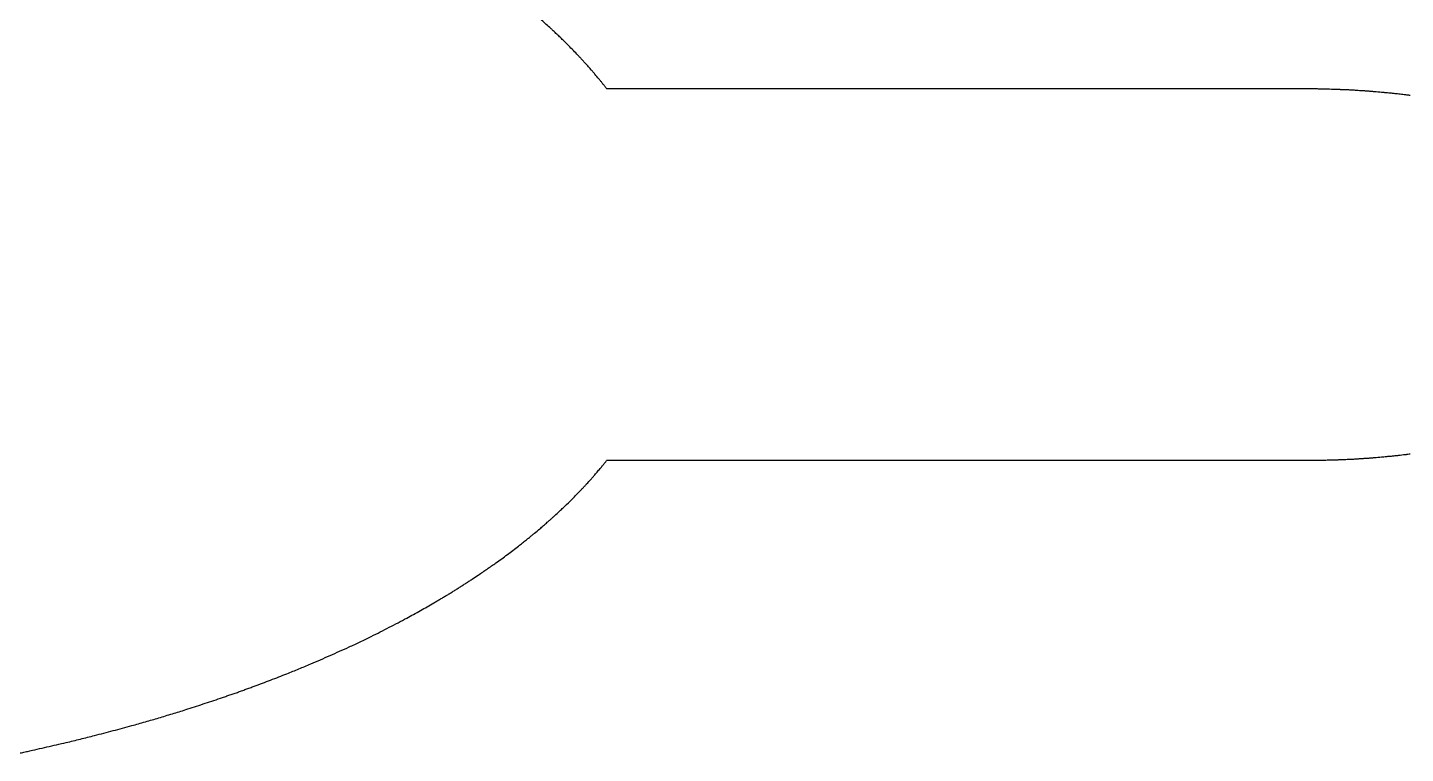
# Model space of a CAD drawing. Header units: millimetres. Extents: x 89860 to 502050, y -351975 to 882300.
# Drawn here: x 362979.054 to 362980.419, y -276690.156 to -276689.437 of the extents above; entities that cross this region are included whole.
import ezdxf

# ---------------------------------------------------------------- set-up
doc = ezdxf.new("R2010")
doc.units = ezdxf.units.MM
doc.header["$LTSCALE"] = 150
doc.layers.add('-----20 General Symbol', color=3, linetype='Continuous')
doc.layers.add('-----29 Cable Schedule', color=1, linetype='Continuous')

# ---------------------------------------------------------------- blocks, each defined once
blk = doc.blocks.new('A$C93139d4c')
at = {"layer": '-----20 General Symbol'}
for points, knots in [([(-30940.8572, -18778.8746), (-30940.8634, -18778.869), (-30940.8697, -18778.8634), (-30940.8823, -18778.8523), (-30940.8888, -18778.8467), (-30940.8996, -18778.8375), (-30940.904, -18778.8338), (-30940.9084, -18778.8302)], [0, 0, 0, 0, 0.375034, 0.375034, 0.750029, 0.750029, 1, 1, 1, 1]), ([(-30940.8379, -18778.8928), (-30940.8403, -18778.8905), (-30940.8426, -18778.8883), (-30940.8474, -18778.8837), (-30940.8498, -18778.8814), (-30940.8539, -18778.8776), (-30940.8555, -18778.8761), (-30940.8572, -18778.8746)], [0, 0, 0, 0, 0.375005, 0.375005, 0.750004, 0.750004, 1, 1, 1, 1]), ([(-30940.8102, -18778.9202), (-30940.8136, -18778.9168), (-30940.817, -18778.9134), (-30940.8239, -18778.9065), (-30940.8274, -18778.9031), (-30940.8332, -18778.8974), (-30940.8355, -18778.8951), (-30940.8379, -18778.8928)], [0, 0, 0, 0, 0.375011, 0.375011, 0.750006, 0.750006, 1, 1, 1, 1]), ([(-30940.7928, -18778.9387), (-30940.7942, -18778.9372), (-30940.7957, -18778.9357), (-30940.7986, -18778.9326), (-30940.8001, -18778.931), (-30940.8045, -18778.9264), (-30940.8073, -18778.9233), (-30940.8102, -18778.9202)], [0, 0, 0, 0, 0.25, 0.25, 0.5, 0.5, 1, 1, 1, 1]), ([(-30940.776, -18778.9575), (-30940.778, -18778.9552), (-30940.7801, -18778.9528), (-30940.7843, -18778.9481), (-30940.7864, -18778.9458), (-30940.7899, -18778.9419), (-30940.7913, -18778.9403), (-30940.7928, -18778.9387)], [0, 0, 0, 0, 0.375005, 0.375005, 0.750004, 0.750004, 1, 1, 1, 1]), ([(-30940.7679, -18778.9669), (-30940.7685, -18778.9661), (-30940.7692, -18778.9653), (-30940.7706, -18778.9638), (-30940.7712, -18778.963), (-30940.7733, -18778.9606), (-30940.7746, -18778.9591), (-30940.776, -18778.9575)], [0, 0, 0, 0, 0.25, 0.25, 0.5, 0.5, 1, 1, 1, 1]), ([(-30940.7522, -18778.9859), (-30940.7535, -18778.9843), (-30940.7548, -18778.9828), (-30940.7574, -18778.9796), (-30940.7587, -18778.978), (-30940.7627, -18778.9732), (-30940.7653, -18778.9701), (-30940.7679, -18778.9669)], [0, 0, 0, 0, 0.25, 0.25, 0.5, 0.5, 1, 1, 1, 1]), ([(-30940.7446, -18778.9956), (-30940.7452, -18778.9948), (-30940.7459, -18778.994), (-30940.7471, -18778.9924), (-30940.7478, -18778.9916), (-30940.7497, -18778.9891), (-30940.7509, -18778.9875), (-30940.7522, -18778.9859)], [0, 0, 0, 0, 0.25, 0.25, 0.5, 0.5, 1, 1, 1, 1]), ([(-30940.7446, -18778.9956), (-30940.629, -18778.9956), (-30940.5134, -18778.9956), (-30940.2821, -18778.9956), (-30940.1665, -18778.9956), (-30939.8197, -18778.9956), (-30939.5885, -18778.9956), (-30939.3572, -18778.9956)], [0, 0, 0, 0, 0.25, 0.25, 0.5, 0.5, 1, 1, 1, 1]), ([(-30939.3572, -18778.9956), (-30939.3555, -18778.9956), (-30939.3539, -18778.9956), (-30939.3505, -18778.9956), (-30939.3488, -18778.9956), (-30939.3438, -18778.9956), (-30939.3404, -18778.9956), (-30939.3371, -18778.9956)], [0, 0, 0, 0, 0.25, 0.25, 0.5, 0.5, 1, 1, 1, 1]), ([(-30939.3371, -18778.9956), (-30939.3338, -18778.9957), (-30939.3304, -18778.9957), (-30939.3221, -18778.996), (-30939.3171, -18778.9961), (-30939.3072, -18778.9964), (-30939.3022, -18778.9965), (-30939.2972, -18778.9966)], [0, 0, 0, 0, 0.25, 0.25, 0.625, 0.625, 1, 1, 1, 1]), ([(-30939.2972, -18778.9966), (-30939.2955, -18778.9967), (-30939.2939, -18778.9968), (-30939.2914, -18778.997), (-30939.2906, -18778.997), (-30939.2889, -18778.9971), (-30939.2881, -18778.9971), (-30939.2873, -18778.9972)], [0, 0, 0, 0, 0.5, 0.5, 0.75, 0.75, 1, 1, 1, 1]), ([(-30939.2873, -18778.9972), (-30939.2856, -18778.9972), (-30939.284, -18778.9973), (-30939.2807, -18778.9974), (-30939.2791, -18778.9974), (-30939.2774, -18778.9974)], [0, 0, 0, 0, 0.5, 0.5, 1, 1, 1, 1]), ([(-30939.2774, -18778.9974), (-30939.2758, -18778.9975), (-30939.2742, -18778.9976), (-30939.2701, -18778.9978), (-30939.2676, -18778.998), (-30939.2627, -18778.9982), (-30939.2603, -18778.9984), (-30939.2578, -18778.9985)], [0, 0, 0, 0, 0.25, 0.25, 0.625, 0.625, 1, 1, 1, 1]), ([(-30939.2578, -18778.9985), (-30939.2562, -18778.9987), (-30939.2546, -18778.9988), (-30939.2521, -18778.999), (-30939.2513, -18778.9991), (-30939.2497, -18778.9992), (-30939.2489, -18778.9993), (-30939.2481, -18778.9993)], [0, 0, 0, 0, 0.5, 0.5, 0.75, 0.75, 1, 1, 1, 1]), ([(-30939.2481, -18778.9993), (-30939.2464, -18778.9994), (-30939.2448, -18778.9995), (-30939.2424, -18778.9996), (-30939.2416, -18778.9997), (-30939.24, -18778.9998), (-30939.2392, -18778.9998), (-30939.2383, -18778.9999)], [0, 0, 0, 0, 0.5, 0.5, 0.75, 0.75, 1, 1, 1, 1]), ([(-30939.2383, -18778.9999), (-30939.2359, -18779.0001), (-30939.2335, -18779.0003), (-30939.2287, -18779.0007), (-30939.2263, -18779.0009), (-30939.219, -18779.0015), (-30939.2142, -18779.0019), (-30939.2094, -18779.0023)], [0, 0, 0, 0, 0.25, 0.25, 0.5, 0.5, 1, 1, 1, 1]), ([(-30939.2094, -18779.0023), (-30939.2078, -18779.0024), (-30939.2062, -18779.0026), (-30939.2038, -18779.0029), (-30939.203, -18779.003), (-30939.2014, -18779.0032), (-30939.2006, -18779.0032), (-30939.1998, -18779.0033)], [0, 0, 0, 0, 0.5, 0.5, 0.75, 0.75, 1, 1, 1, 1]), ([(-30939.1998, -18779.0033), (-30939.1982, -18779.0035), (-30939.1966, -18779.0036), (-30939.1943, -18779.0038), (-30939.1935, -18779.0039), (-30939.1919, -18779.004), (-30939.1911, -18779.0041), (-30939.1903, -18779.0041)], [0, 0, 0, 0, 0.5, 0.5, 0.75, 0.75, 1, 1, 1, 1]), ([(-30939.1903, -18779.0041), (-30939.1879, -18779.0044), (-30939.1856, -18779.0047), (-30939.1797, -18779.0053), (-30939.1761, -18779.0057), (-30939.169, -18779.0065), (-30939.1655, -18779.007), (-30939.162, -18779.0074)], [0, 0, 0, 0, 0.25, 0.25, 0.624999, 0.624999, 1, 1, 1, 1]), ([(-30939.162, -18779.0074), (-30939.1604, -18779.0076), (-30939.1588, -18779.0078), (-30939.1565, -18779.0081), (-30939.1557, -18779.0082), (-30939.1541, -18779.0085), (-30939.1533, -18779.0086), (-30939.1526, -18779.0087)], [0, 0, 0, 0, 0.5, 0.5, 0.75, 0.75, 1, 1, 1, 1]), ([(-30939.2094, -18779.726), (-30939.2142, -18779.7264), (-30939.219, -18779.7268), (-30939.2263, -18779.7274), (-30939.2287, -18779.7276), (-30939.2335, -18779.728), (-30939.2359, -18779.7282), (-30939.2383, -18779.7284)], [0, 0, 0, 0, 0.5, 0.5, 0.75, 0.75, 1, 1, 1, 1]), ([(-30939.1998, -18779.7249), (-30939.2014, -18779.7251), (-30939.203, -18779.7253), (-30939.2054, -18779.7256), (-30939.2062, -18779.7256), (-30939.2078, -18779.7258), (-30939.2086, -18779.7259), (-30939.2094, -18779.726)], [0, 0, 0, 0, 0.5, 0.5, 0.75, 0.75, 1, 1, 1, 1]), ([(-30939.1903, -18779.7242), (-30939.1919, -18779.7243), (-30939.1935, -18779.7244), (-30939.1958, -18779.7246), (-30939.1966, -18779.7247), (-30939.1982, -18779.7248), (-30939.199, -18779.7249), (-30939.1998, -18779.7249)], [0, 0, 0, 0, 0.5, 0.5, 0.75, 0.75, 1, 1, 1, 1]), ([(-30939.162, -18779.721), (-30939.1667, -18779.7215), (-30939.1714, -18779.7221), (-30939.1785, -18779.7229), (-30939.1808, -18779.7231), (-30939.1856, -18779.7236), (-30939.1879, -18779.7239), (-30939.1903, -18779.7242)], [0, 0, 0, 0, 0.499999, 0.499999, 0.749999, 0.749999, 1, 1, 1, 1]), ([(-30939.1526, -18779.7197), (-30939.1541, -18779.7199), (-30939.1557, -18779.7201), (-30939.158, -18779.7205), (-30939.1588, -18779.7206), (-30939.1604, -18779.7208), (-30939.1612, -18779.7209), (-30939.162, -18779.721)], [0, 0, 0, 0, 0.5, 0.5, 0.75, 0.75, 1, 1, 1, 1]), ([(-30940.7679, -18779.7605), (-30940.7659, -18779.7582), (-30940.764, -18779.7559), (-30940.7601, -18779.7512), (-30940.7581, -18779.7489), (-30940.7548, -18779.7451), (-30940.7535, -18779.7435), (-30940.7522, -18779.742)], [0, 0, 0, 0, 0.375, 0.375, 0.75, 0.75, 1, 1, 1, 1]), ([(-30940.7522, -18779.742), (-30940.7516, -18779.7412), (-30940.7509, -18779.7404), (-30940.7497, -18779.7388), (-30940.749, -18779.738), (-30940.7471, -18779.7357), (-30940.7459, -18779.7341), (-30940.7446, -18779.7325)], [0, 0, 0, 0, 0.25, 0.25, 0.5, 0.5, 1, 1, 1, 1]), ([(-30939.3572, -18779.7325), (-30939.4728, -18779.7325), (-30939.5885, -18779.7325), (-30939.8197, -18779.7325), (-30939.9353, -18779.7325), (-30940.2821, -18779.7325), (-30940.5134, -18779.7325), (-30940.7446, -18779.7325)], [0, 0, 0, 0, 0.25, 0.25, 0.5, 0.5, 1, 1, 1, 1]), ([(-30939.3371, -18779.7325), (-30939.3388, -18779.7325), (-30939.3404, -18779.7325), (-30939.3438, -18779.7325), (-30939.3455, -18779.7325), (-30939.3505, -18779.7325), (-30939.3539, -18779.7325), (-30939.3572, -18779.7325)], [0, 0, 0, 0, 0.25, 0.25, 0.5, 0.5, 1, 1, 1, 1]), ([(-30939.2972, -18779.7315), (-30939.3038, -18779.7317), (-30939.3105, -18779.7318), (-30939.3205, -18779.7321), (-30939.3238, -18779.7322), (-30939.3304, -18779.7324), (-30939.3338, -18779.7325), (-30939.3371, -18779.7325)], [0, 0, 0, 0, 0.5, 0.5, 0.75, 0.75, 1, 1, 1, 1]), ([(-30939.2873, -18779.731), (-30939.2889, -18779.7311), (-30939.2906, -18779.7311), (-30939.2931, -18779.7313), (-30939.2939, -18779.7313), (-30939.2955, -18779.7314), (-30939.2964, -18779.7314), (-30939.2972, -18779.7315)], [0, 0, 0, 0, 0.5, 0.5, 0.75, 0.75, 1, 1, 1, 1]), ([(-30939.2774, -18779.7307), (-30939.2791, -18779.7308), (-30939.2807, -18779.7308), (-30939.284, -18779.7309), (-30939.2856, -18779.7309), (-30939.2873, -18779.731)], [0, 0, 0, 0, 0.5, 0.5, 1, 1, 1, 1]), ([(-30939.2578, -18779.7297), (-30939.2611, -18779.7298), (-30939.2643, -18779.73), (-30939.2693, -18779.7303), (-30939.2709, -18779.7304), (-30939.2742, -18779.7305), (-30939.2758, -18779.7306), (-30939.2774, -18779.7307)], [0, 0, 0, 0, 0.5, 0.5, 0.75, 0.75, 1, 1, 1, 1]), ([(-30939.2481, -18779.7289), (-30939.2497, -18779.729), (-30939.2513, -18779.7291), (-30939.2537, -18779.7293), (-30939.2546, -18779.7294), (-30939.2562, -18779.7295), (-30939.257, -18779.7296), (-30939.2578, -18779.7297)], [0, 0, 0, 0, 0.5, 0.5, 0.75, 0.75, 1, 1, 1, 1]), ([(-30939.2383, -18779.7284), (-30939.24, -18779.7284), (-30939.2416, -18779.7285), (-30939.244, -18779.7287), (-30939.2448, -18779.7287), (-30939.2464, -18779.7288), (-30939.2473, -18779.7288), (-30939.2481, -18779.7289)], [0, 0, 0, 0, 0.5, 0.5, 0.75, 0.75, 1, 1, 1, 1]), ([(-30940.7928, -18779.788), (-30940.7913, -18779.7865), (-30940.7899, -18779.7849), (-30940.7871, -18779.7819), (-30940.7857, -18779.7804), (-30940.7815, -18779.7758), (-30940.7787, -18779.7727), (-30940.776, -18779.7697)], [0, 0, 0, 0, 0.25, 0.25, 0.5, 0.5, 1, 1, 1, 1]), ([(-30940.776, -18779.7697), (-30940.7753, -18779.7689), (-30940.7746, -18779.7682), (-30940.7733, -18779.7666), (-30940.7726, -18779.7659), (-30940.7706, -18779.7636), (-30940.7692, -18779.7621), (-30940.7679, -18779.7605)], [0, 0, 0, 0, 0.25, 0.25, 0.5, 0.5, 1, 1, 1, 1]), ([(-30940.8379, -18779.8326), (-30940.8355, -18779.8304), (-30940.8332, -18779.8282), (-30940.8285, -18779.8238), (-30940.8262, -18779.8216), (-30940.8193, -18779.8149), (-30940.8148, -18779.8105), (-30940.8102, -18779.806)], [0, 0, 0, 0, 0.250007, 0.250007, 0.500012, 0.500012, 1, 1, 1, 1]), ([(-30940.8102, -18779.806), (-30940.8081, -18779.8038), (-30940.8059, -18779.8015), (-30940.8015, -18779.797), (-30940.7994, -18779.7947), (-30940.7957, -18779.791), (-30940.7942, -18779.7895), (-30940.7928, -18779.788)], [0, 0, 0, 0, 0.375001, 0.375001, 0.750001, 0.750001, 1, 1, 1, 1]), ([(-30940.8572, -18779.8504), (-30940.8555, -18779.8489), (-30940.8539, -18779.8474), (-30940.8507, -18779.8445), (-30940.8491, -18779.843), (-30940.8442, -18779.8386), (-30940.841, -18779.8356), (-30940.8379, -18779.8326)], [0, 0, 0, 0, 0.25, 0.25, 0.5, 0.5, 1, 1, 1, 1]), ([(-30940.8772, -18779.8679), (-30940.8747, -18779.8657), (-30940.8722, -18779.8635), (-30940.8672, -18779.8591), (-30940.8647, -18779.8569), (-30940.8605, -18779.8533), (-30940.8588, -18779.8518), (-30940.8572, -18779.8504)], [0, 0, 0, 0, 0.375006, 0.375006, 0.750005, 0.750005, 1, 1, 1, 1]), ([(-30940.9192, -18779.902), (-30940.9166, -18779.8999), (-30940.9139, -18779.8978), (-30940.9086, -18779.8935), (-30940.9059, -18779.8914), (-30940.9014, -18779.8879), (-30940.8996, -18779.8865), (-30940.8978, -18779.8851)], [0, 0, 0, 0, 0.375002, 0.375002, 0.750002, 0.750002, 1, 1, 1, 1]), ([(-30940.8978, -18779.8851), (-30940.8961, -18779.8836), (-30940.8944, -18779.8822), (-30940.8909, -18779.8793), (-30940.8892, -18779.8779), (-30940.884, -18779.8736), (-30940.8806, -18779.8707), (-30940.8772, -18779.8679)], [0, 0, 0, 0, 0.25, 0.25, 0.5, 0.5, 1, 1, 1, 1]), ([(-30940.9639, -18779.9353), (-30940.9601, -18779.9325), (-30940.9563, -18779.9298), (-30940.9488, -18779.9243), (-30940.9451, -18779.9215), (-30940.9338, -18779.9132), (-30940.9265, -18779.9076), (-30940.9192, -18779.902)], [0, 0, 0, 0, 0.25001, 0.25001, 0.500019, 0.500019, 1, 1, 1, 1]), ([(-30940.9992, -18779.9595), (-30940.9962, -18779.9575), (-30940.9932, -18779.9555), (-30940.9873, -18779.9514), (-30940.9844, -18779.9494), (-30940.9756, -18779.9434), (-30940.9697, -18779.9393), (-30940.9639, -18779.9353)], [0, 0, 0, 0, 0.250006, 0.250006, 0.500011, 0.500011, 1, 1, 1, 1]), ([(-30941.0235, -18779.9756), (-30941.0215, -18779.9742), (-30941.0194, -18779.9729), (-30941.0154, -18779.9702), (-30941.0133, -18779.9689), (-30941.0072, -18779.9649), (-30941.0032, -18779.9622), (-30940.9992, -18779.9595)], [0, 0, 0, 0, 0.25, 0.25, 0.5, 0.5, 1, 1, 1, 1]), ([(-30941.0611, -18779.9992), (-30941.0601, -18779.9986), (-30941.059, -18779.9979), (-30941.0569, -18779.9966), (-30941.0558, -18779.996), (-30941.0527, -18779.994), (-30941.0506, -18779.9927), (-30941.0485, -18779.9914)], [0, 0, 0, 0, 0.25, 0.25, 0.5, 0.5, 1, 1, 1, 1]), ([(-30941.0485, -18779.9914), (-30941.0474, -18779.9908), (-30941.0464, -18779.9901), (-30941.0443, -18779.9887), (-30941.0432, -18779.9881), (-30941.0401, -18779.9861), (-30941.038, -18779.9847), (-30941.0359, -18779.9834)], [0, 0, 0, 0, 0.25, 0.25, 0.5, 0.5, 1, 1, 1, 1]), ([(-30941.0359, -18779.9834), (-30941.0349, -18779.9827), (-30941.0338, -18779.9821), (-30941.0318, -18779.9808), (-30941.0307, -18779.9801), (-30941.0276, -18779.9782), (-30941.0256, -18779.9769), (-30941.0235, -18779.9756)], [0, 0, 0, 0, 0.25, 0.25, 0.5, 0.5, 1, 1, 1, 1]), ([(-30941.1406, -18780.0446), (-30941.1361, -18780.0421), (-30941.1316, -18780.0396), (-30941.1226, -18780.0347), (-30941.1181, -18780.0321), (-30941.1047, -18780.0246), (-30941.0959, -18780.0196), (-30941.087, -18780.0145)], [0, 0, 0, 0, 0.250009, 0.250009, 0.500018, 0.500018, 1, 1, 1, 1]), ([(-30941.087, -18780.0145), (-30941.086, -18780.0139), (-30941.0849, -18780.0132), (-30941.0827, -18780.0119), (-30941.0816, -18780.0113), (-30941.0784, -18780.0093), (-30941.0762, -18780.008), (-30941.074, -18780.0067)], [0, 0, 0, 0, 0.25, 0.25, 0.5, 0.5, 1, 1, 1, 1]), ([(-30941.074, -18780.0067), (-30941.073, -18780.0061), (-30941.0719, -18780.0055), (-30941.0697, -18780.0042), (-30941.0687, -18780.0036), (-30941.0654, -18780.0017), (-30941.0633, -18780.0005), (-30941.0611, -18779.9992)], [0, 0, 0, 0, 0.25, 0.25, 0.5, 0.5, 1, 1, 1, 1]), ([(-30941.211, -18780.0809), (-30941.205, -18780.0779), (-30941.1991, -18780.0749), (-30941.1873, -18780.0689), (-30941.1814, -18780.0659), (-30941.1638, -18780.0568), (-30941.1522, -18780.0507), (-30941.1406, -18780.0446)], [0, 0, 0, 0, 0.250024, 0.250024, 0.500035, 0.500035, 1, 1, 1, 1]), ([(-30941.2549, -18780.1018), (-30941.2512, -18780.1001), (-30941.2475, -18780.0984), (-30941.2402, -18780.0949), (-30941.2365, -18780.0931), (-30941.2255, -18780.0879), (-30941.2182, -18780.0844), (-30941.211, -18780.0809)], [0, 0, 0, 0, 0.250005, 0.250005, 0.500009, 0.500009, 1, 1, 1, 1]), ([(-30941.3309, -18780.1355), (-30941.3245, -18780.1327), (-30941.3181, -18780.1299), (-30941.3053, -18780.1243), (-30941.299, -18780.1216), (-30941.28, -18780.1131), (-30941.2674, -18780.1075), (-30941.2549, -18780.1018)], [0, 0, 0, 0, 0.250019, 0.250019, 0.500026, 0.500026, 1, 1, 1, 1]), ([(-30941.3782, -18780.1548), (-30941.3742, -18780.1532), (-30941.3702, -18780.1516), (-30941.3623, -18780.1484), (-30941.3584, -18780.1468), (-30941.3466, -18780.142), (-30941.3388, -18780.1387), (-30941.3309, -18780.1355)], [0, 0, 0, 0, 0.250006, 0.250006, 0.500009, 0.500009, 1, 1, 1, 1]), ([(-30941.443, -18780.1796), (-30941.4376, -18780.1776), (-30941.4321, -18780.1755), (-30941.4213, -18780.1714), (-30941.4159, -18780.1694), (-30941.3996, -18780.1632), (-30941.3889, -18780.159), (-30941.3782, -18780.1548)], [0, 0, 0, 0, 0.250004, 0.250004, 0.500007, 0.500007, 1, 1, 1, 1]), ([(-30941.4762, -18780.1918), (-30941.4748, -18780.1912), (-30941.4734, -18780.1907), (-30941.4706, -18780.1897), (-30941.4692, -18780.1892), (-30941.4651, -18780.1876), (-30941.4623, -18780.1866), (-30941.4595, -18780.1856)], [0, 0, 0, 0, 0.25, 0.25, 0.5, 0.5, 1, 1, 1, 1]), ([(-30941.4595, -18780.1856), (-30941.4581, -18780.1851), (-30941.4568, -18780.1846), (-30941.454, -18780.1836), (-30941.4526, -18780.1831), (-30941.4485, -18780.1816), (-30941.4458, -18780.1806), (-30941.443, -18780.1796)], [0, 0, 0, 0, 0.25, 0.25, 0.5, 0.5, 1, 1, 1, 1]), ([(-30941.5787, -18780.226), (-30941.573, -18780.2242), (-30941.5672, -18780.2223), (-30941.5557, -18780.2185), (-30941.55, -18780.2166), (-30941.5327, -18780.211), (-30941.5213, -18780.2072), (-30941.5099, -18780.2034)], [0, 0, 0, 0, 0.250002, 0.250002, 0.500004, 0.500004, 1, 1, 1, 1]), ([(-30941.5099, -18780.2034), (-30941.5085, -18780.2029), (-30941.5071, -18780.2024), (-30941.5042, -18780.2014), (-30941.5028, -18780.2009), (-30941.4986, -18780.1994), (-30941.4958, -18780.1984), (-30941.493, -18780.1974)], [0, 0, 0, 0, 0.25, 0.25, 0.5, 0.5, 1, 1, 1, 1]), ([(-30941.493, -18780.1974), (-30941.4916, -18780.197), (-30941.4902, -18780.1965), (-30941.4874, -18780.1955), (-30941.486, -18780.1951), (-30941.4818, -18780.1936), (-30941.479, -18780.1927), (-30941.4762, -18780.1918)], [0, 0, 0, 0, 0.25, 0.25, 0.5, 0.5, 1, 1, 1, 1]), ([(-30941.6856, -18780.2577), (-30941.6811, -18780.2564), (-30941.6766, -18780.2552), (-30941.6676, -18780.2526), (-30941.6631, -18780.2513), (-30941.6496, -18780.2475), (-30941.6406, -18780.2449), (-30941.6316, -18780.2423)], [0, 0, 0, 0, 0.250002, 0.250002, 0.500004, 0.500004, 1, 1, 1, 1]), ([(-30941.6316, -18780.2423), (-30941.6272, -18780.2409), (-30941.6228, -18780.2396), (-30941.614, -18780.2369), (-30941.6095, -18780.2355), (-30941.5963, -18780.2315), (-30941.5875, -18780.2288), (-30941.5787, -18780.226)], [0, 0, 0, 0, 0.250003, 0.250003, 0.500004, 0.500004, 1, 1, 1, 1]), ([(-30941.7591, -18780.2773), (-30941.753, -18780.2757), (-30941.7468, -18780.274), (-30941.7346, -18780.2708), (-30941.7284, -18780.2692), (-30941.7101, -18780.2643), (-30941.6978, -18780.261), (-30941.6856, -18780.2577)], [0, 0, 0, 0, 0.250002, 0.250002, 0.500003, 0.500003, 1, 1, 1, 1]), ([(-30941.892, -18780.3087), (-30941.8856, -18780.3072), (-30941.8792, -18780.3058), (-30941.8664, -18780.3029), (-30941.86, -18780.3014), (-30941.8409, -18780.297), (-30941.8282, -18780.2941), (-30941.8154, -18780.2912)], [0, 0, 0, 0, 0.250002, 0.250002, 0.500003, 0.500003, 1, 1, 1, 1]), ([(-30941.8154, -18780.2912), (-30941.8107, -18780.29), (-30941.806, -18780.2889), (-30941.7966, -18780.2866), (-30941.7919, -18780.2854), (-30941.7779, -18780.2819), (-30941.7685, -18780.2796), (-30941.7591, -18780.2773)], [0, 0, 0, 0, 0.250002, 0.250002, 0.500003, 0.500003, 1, 1, 1, 1]), ([(-30941.9113, -18780.3128), (-30941.9097, -18780.3124), (-30941.9081, -18780.3121), (-30941.9049, -18780.3114), (-30941.9033, -18780.3111), (-30941.8984, -18780.31), (-30941.8952, -18780.3093), (-30941.892, -18780.3087)], [0, 0, 0, 0, 0.25, 0.25, 0.5, 0.5, 1, 1, 1, 1])]:
    blk.add_open_spline(points, degree=3, knots=knots, dxfattribs=at)

msp = doc.modelspace()

# ---------------------------------------------------------------- block references
at = {"layer": '-----29 Cable Schedule', "xscale": 0.5, "yscale": 0.5, "zscale": 0.5}
msp.add_blockref('A$C93139d4c', (378450, -267300), dxfattribs=at)

doc.saveas('drawing.dxf')
